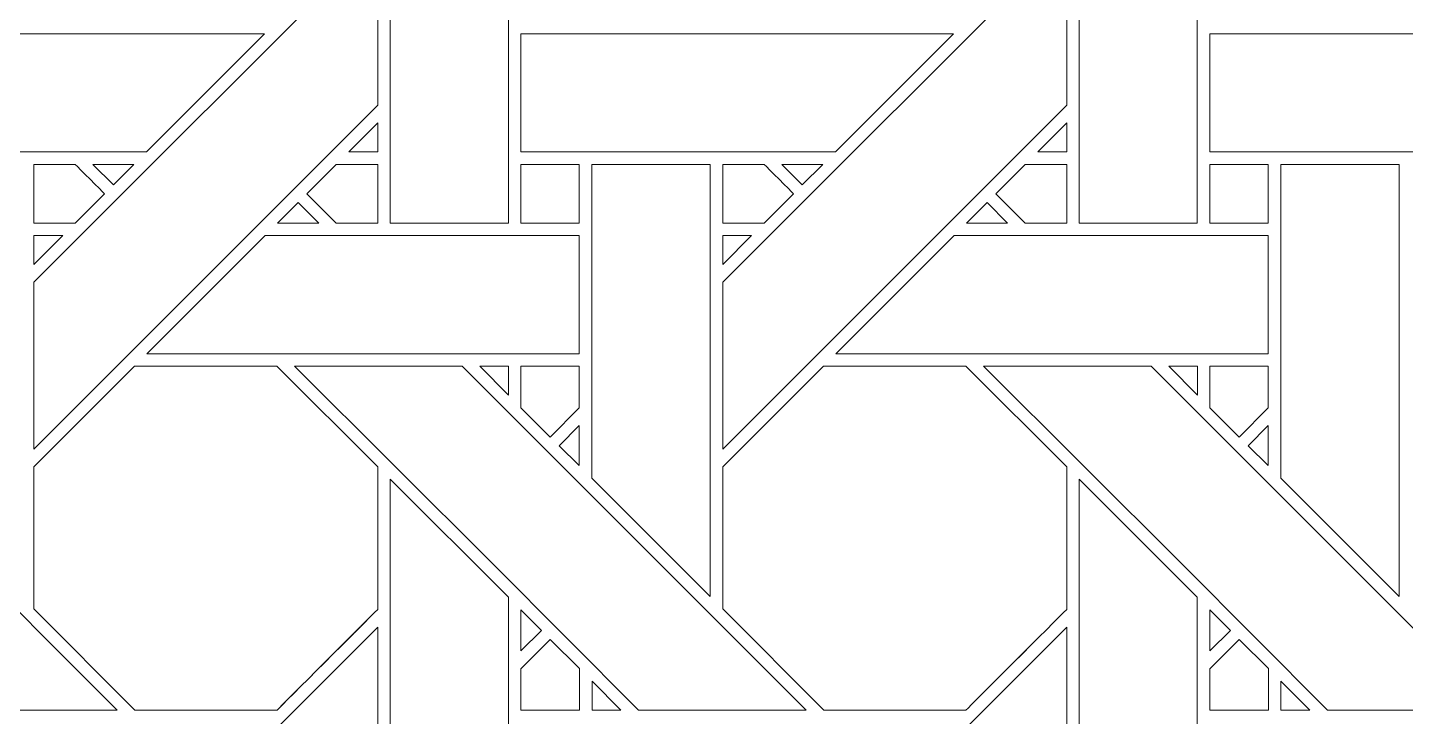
# Model space of a CAD drawing. Header units: inches. Extents: x 4.4 to 20.4, y 1.1 to 17.1.
# Drawn here: x 12.612 to 14.509, y 2.683 to 3.631 of the extents above; entities that cross this region are included whole.
import ezdxf

# ---------------------------------------------------------------- set-up
doc = ezdxf.new("R2010")
doc.units = ezdxf.units.IN
doc.header["$MEASUREMENT"] = 0
doc.layers.add('Design', color=7, linetype='Continuous', lineweight=0)

msp = doc.modelspace()

# ---------------------------------------------------------------- linework, layer by layer
at = {"layer": 'Design'}
for points, knots in [([(4.382854037814669, 17.09476386176223), (4.382854037814669, 17.09476386176223), (4.382854037814669, 1.094763861762152), (4.382854037814669, 1.094763861762152), (4.382854037814669, 1.094763861762152), (20.38285319010416, 1.094763861762152), (20.38285319010416, 1.094763861762152), (20.38285319010416, 1.094763861762152), (20.38285319010416, 17.09476386176223), (20.38285319010416, 17.09476386176223), (20.38285319010416, 17.09476386176223), (4.382854037814669, 17.09476386176223), (4.382854037814669, 17.09476386176223)], [0, 0, 0, 0, 1, 1, 1, 2, 2, 2, 3, 3, 3, 4, 4, 4, 4]), ([(19.37280883825166, 16.23880890138889), (19.37280883825166, 16.23880890138889), (5.23880895283777, 16.23880890138889), (5.23880895283777, 16.23880890138889), (5.23880895283777, 16.23880890138889), (5.23880895283777, 1.950718822135361), (5.23880895283777, 1.950718822135361), (5.23880895283777, 1.950718822135361), (19.52689827508111, 1.950718822135361), (19.52689827508111, 1.950718822135361), (19.52689827508111, 1.950718822135361), (19.52689827508111, 16.23880890138889), (19.52689827508111, 16.23880890138889), (19.52689827508111, 16.23880890138889), (19.37280883825166, 16.23880890138889), (19.37280883825166, 16.23880890138889)], [0, 0, 0, 0, 1, 1, 1, 2, 2, 2, 3, 3, 3, 4, 4, 4, 5, 5, 5, 5]), ([(13.27396053738064, 3.795732286241319), (13.27396053738064, 3.795732286241319), (13.27396053738064, 3.362042744954426), (13.27396053738064, 3.362042744954426), (13.27396053738064, 3.362042744954426), (13.1112060546875, 3.362042744954426), (13.1112060546875, 3.362042744954426), (13.1112060546875, 3.362042744954426), (13.1112060546875, 3.957873874240451), (13.1112060546875, 3.957873874240451), (13.1112060546875, 3.957873874240451), (13.27396053738064, 3.795732286241319), (13.27396053738064, 3.795732286241319)], [0, 0, 0, 0, 1, 1, 1, 2, 2, 2, 3, 3, 3, 4, 4, 4, 4]), ([(14.22269015842014, 3.795718722873263), (14.22269015842014, 3.795718722873263), (14.22269015842014, 3.362042744954426), (14.22269015842014, 3.362042744954426), (14.22269015842014, 3.362042744954426), (14.05993482801652, 3.362042744954426), (14.05993482801652, 3.362042744954426), (14.05993482801652, 3.362042744954426), (14.05993482801652, 3.957873874240451), (14.05993482801652, 3.957873874240451), (14.05993482801652, 3.957873874240451), (14.22269015842014, 3.795718722873263), (14.22269015842014, 3.795718722873263)], [0, 0, 0, 0, 1, 1, 1, 2, 2, 2, 3, 3, 3, 4, 4, 4, 4]), ([(12.62039693196614, 3.280720180935329), (12.62039693196614, 3.280720180935329), (13.0940670437283, 3.75433603922526), (13.0940670437283, 3.75433603922526), (13.0940670437283, 3.75433603922526), (13.0940670437283, 3.524280124240451), (13.0940670437283, 3.524280124240451), (13.0940670437283, 3.524280124240451), (12.62039693196614, 3.05062272813585), (12.62039693196614, 3.05062272813585), (12.62039693196614, 3.05062272813585), (12.62039693196614, 3.280720180935329), (12.62039693196614, 3.280720180935329)], [0, 0, 0, 0, 1, 1, 1, 2, 2, 2, 3, 3, 3, 4, 4, 4, 4]), ([(13.56912655300564, 3.280720180935329), (13.56912655300564, 3.280720180935329), (14.04279666476777, 3.754322475857204), (14.04279666476777, 3.754322475857204), (14.04279666476777, 3.754322475857204), (14.04279666476777, 3.524280124240451), (14.04279666476777, 3.524280124240451), (14.04279666476777, 3.524280124240451), (13.56912655300564, 3.05062272813585), (13.56912655300564, 3.05062272813585), (13.56912655300564, 3.05062272813585), (13.56912655300564, 3.280720180935329), (13.56912655300564, 3.280720180935329)], [0, 0, 0, 0, 1, 1, 1, 2, 2, 2, 3, 3, 3, 4, 4, 4, 4]), ([(12.34254709879557, 3.460082160101996), (12.34254709879557, 3.460082160101996), (12.34254709879557, 3.622795104980468), (12.34254709879557, 3.622795104980468), (12.34254709879557, 3.622795104980468), (12.93825531005859, 3.622795104980468), (12.93825531005859, 3.622795104980468), (12.93825531005859, 3.622795104980468), (12.7755143907335, 3.460082160101996), (12.7755143907335, 3.460082160101996), (12.7755143907335, 3.460082160101996), (12.34254709879557, 3.460082160101996), (12.34254709879557, 3.460082160101996)], [0, 0, 0, 0, 1, 1, 1, 2, 2, 2, 3, 3, 3, 4, 4, 4, 4]), ([(13.29127587212456, 3.460082160101996), (13.29127587212456, 3.460082160101996), (13.29127587212456, 3.622795104980468), (13.29127587212456, 3.622795104980468), (13.29127587212456, 3.622795104980468), (13.88697136773003, 3.622795104980468), (13.88697136773003, 3.622795104980468), (13.88697136773003, 3.622795104980468), (13.724244011773, 3.460082160101996), (13.724244011773, 3.460082160101996), (13.724244011773, 3.460082160101996), (13.29127587212456, 3.460082160101996), (13.29127587212456, 3.460082160101996)], [0, 0, 0, 0, 1, 1, 1, 2, 2, 2, 3, 3, 3, 4, 4, 4, 4]), ([(14.24000379774305, 3.460095723470051), (14.24000379774305, 3.460095723470051), (14.24000379774305, 3.622795104980468), (14.24000379774305, 3.622795104980468), (14.24000379774305, 3.622795104980468), (14.83571370442708, 3.622795104980468), (14.83571370442708, 3.622795104980468), (14.83571370442708, 3.622795104980468), (14.6729736328125, 3.460095723470051), (14.6729736328125, 3.460095723470051), (14.6729736328125, 3.460095723470051), (14.24000379774305, 3.460095723470051), (14.24000379774305, 3.460095723470051)], [0, 0, 0, 0, 1, 1, 1, 2, 2, 2, 3, 3, 3, 4, 4, 4, 4]), ([(13.05430433485243, 3.460122850206162), (13.05430433485243, 3.460122850206162), (13.0940670437283, 3.499885559082031), (13.0940670437283, 3.499885559082031), (13.0940670437283, 3.499885559082031), (13.0940670437283, 3.460122850206162), (13.0940670437283, 3.460122850206162), (13.0940670437283, 3.460122850206162), (13.05430433485243, 3.460122850206162), (13.05430433485243, 3.460122850206162)], [0, 0, 0, 0, 1, 1, 1, 2, 2, 2, 3, 3, 3, 3]), ([(14.00303395589195, 3.460122850206162), (14.00303395589195, 3.460122850206162), (14.04279666476777, 3.499885559082031), (14.04279666476777, 3.499885559082031), (14.04279666476777, 3.499885559082031), (14.04279666476777, 3.460122850206162), (14.04279666476777, 3.460122850206162), (14.04279666476777, 3.460122850206162), (14.00303395589195, 3.460122850206162), (14.00303395589195, 3.460122850206162)], [0, 0, 0, 0, 1, 1, 1, 2, 2, 2, 3, 3, 3, 3]), ([(12.67745717366536, 3.442786322699652), (12.68259599473741, 3.437674628363715), (12.71336703830295, 3.406855265299479), (12.71779123942057, 3.402431064181857), (12.71779123942057, 3.402431064181857), (12.67736477322048, 3.362011379665798), (12.67736477322048, 3.362011379665798), (12.67736477322048, 3.362011379665798), (12.62039184570312, 3.362011379665798), (12.62039184570312, 3.362011379665798), (12.62039184570312, 3.362011379665798), (12.62039184570312, 3.442786322699652), (12.62039184570312, 3.442786322699652), (12.62039184570312, 3.442786322699652), (12.67745717366536, 3.442786322699652), (12.67745717366536, 3.442786322699652)], [0, 0, 0, 0, 1, 1, 1, 2, 2, 2, 3, 3, 3, 4, 4, 4, 5, 5, 5, 5]), ([(12.62039184570312, 3.442786322699652), (12.62039184570312, 3.442786322699652), (12.67745717366536, 3.442786322699652), (12.67745717366536, 3.442786322699652), (12.68258921305338, 3.437681410047742), (12.71335347493489, 3.406868828667534), (12.71779123942057, 3.402431064181857), (12.71779123942057, 3.402431064181857), (12.67736477322048, 3.362011379665798), (12.67736477322048, 3.362011379665798), (12.67736477322048, 3.362011379665798), (12.62039184570312, 3.362011379665798), (12.62039184570312, 3.362011379665798), (12.62039184570312, 3.362011379665798), (12.62039184570312, 3.442786322699652), (12.62039184570312, 3.442786322699652)], [0, 0, 0, 0, 1, 1, 1, 2, 2, 2, 3, 3, 3, 4, 4, 4, 5, 5, 5, 5]), ([(12.75829484727647, 3.44283464219835), (12.75829484727647, 3.44283464219835), (12.73000759548611, 3.414642333984375), (12.73000759548611, 3.414642333984375), (12.73000759548611, 3.414642333984375), (12.70181528727213, 3.44283464219835), (12.70181528727213, 3.44283464219835), (12.70181528727213, 3.44283464219835), (12.75829484727647, 3.44283464219835), (12.75829484727647, 3.44283464219835)], [0, 0, 0, 0, 1, 1, 1, 2, 2, 2, 3, 3, 3, 3]), ([(13.03695678710937, 3.361997816297742), (13.03695678710937, 3.361997816297742), (12.99659474690755, 3.402376810709635), (12.99659474690755, 3.402376810709635), (12.99659474690755, 3.402376810709635), (13.03702460394965, 3.442803276909721), (13.03702460394965, 3.442803276909721), (13.03702460394965, 3.442803276909721), (13.09406534830729, 3.442803276909721), (13.09406534830729, 3.442803276909721), (13.09406534830729, 3.442803276909721), (13.09406534830729, 3.361997816297742), (13.09406534830729, 3.361997816297742), (13.09406534830729, 3.361997816297742), (13.03695678710937, 3.361997816297742), (13.03695678710937, 3.361997816297742)], [0, 0, 0, 0, 1, 1, 1, 2, 2, 2, 3, 3, 3, 4, 4, 4, 5, 5, 5, 5]), ([(12.99659474690755, 3.402376810709635), (12.99659474690755, 3.402376810709635), (13.03702460394965, 3.442803276909721), (13.03702460394965, 3.442803276909721), (13.03702460394965, 3.442803276909721), (13.09406534830729, 3.442803276909721), (13.09406534830729, 3.442803276909721), (13.09406534830729, 3.442803276909721), (13.09406534830729, 3.361997816297742), (13.09406534830729, 3.361997816297742), (13.09406534830729, 3.361997816297742), (13.03695678710937, 3.361997816297742), (13.03695678710937, 3.361997816297742), (13.03695678710937, 3.361997816297742), (12.99659474690755, 3.402376810709635), (12.99659474690755, 3.402376810709635)], [0, 0, 0, 0, 1, 1, 1, 2, 2, 2, 3, 3, 3, 4, 4, 4, 5, 5, 5, 5]), ([(13.29127078586154, 3.361997816297742), (13.29127078586154, 3.361997816297742), (13.29127078586154, 3.442786322699652), (13.29127078586154, 3.442786322699652), (13.29127078586154, 3.442786322699652), (13.37151760525173, 3.442786322699652), (13.37151760525173, 3.442786322699652), (13.37151760525173, 3.442786322699652), (13.37151760525173, 3.361997816297742), (13.37151760525173, 3.361997816297742), (13.37151760525173, 3.361997816297742), (13.29127078586154, 3.361997816297742), (13.29127078586154, 3.361997816297742)], [0, 0, 0, 0, 1, 1, 1, 2, 2, 2, 3, 3, 3, 4, 4, 4, 4]), ([(13.29127078586154, 3.442786322699652), (13.29127078586154, 3.442786322699652), (13.37151760525173, 3.442786322699652), (13.37151760525173, 3.442786322699652), (13.37151760525173, 3.442786322699652), (13.37151760525173, 3.361997816297742), (13.37151760525173, 3.361997816297742), (13.37151760525173, 3.361997816297742), (13.29127078586154, 3.361997816297742), (13.29127078586154, 3.361997816297742), (13.29127078586154, 3.361997816297742), (13.29127078586154, 3.442786322699652), (13.29127078586154, 3.442786322699652)], [0, 0, 0, 0, 1, 1, 1, 2, 2, 2, 3, 3, 3, 4, 4, 4, 4]), ([(13.55197397867838, 3.44283464219835), (13.55197397867838, 3.44283464219835), (13.55197397867838, 2.847711351182725), (13.55197397867838, 2.847711351182725), (13.55197397867838, 2.847711351182725), (13.38905673556857, 3.01064215766059), (13.38905673556857, 3.01064215766059), (13.38905673556857, 3.01064215766059), (13.38905673556857, 3.44283464219835), (13.38905673556857, 3.44283464219835), (13.38905673556857, 3.44283464219835), (13.55197397867838, 3.44283464219835), (13.55197397867838, 3.44283464219835)], [0, 0, 0, 0, 1, 1, 1, 2, 2, 2, 3, 3, 3, 4, 4, 4, 4]), ([(13.62619272867838, 3.442786322699652), (13.63133154975043, 3.437674628363715), (13.66210344102647, 3.406855265299479), (13.66652764214409, 3.402431064181857), (13.66652764214409, 3.402431064181857), (13.62610117594401, 3.362011379665798), (13.62610117594401, 3.362011379665798), (13.62610117594401, 3.362011379665798), (13.56912824842665, 3.362011379665798), (13.56912824842665, 3.362011379665798), (13.56912824842665, 3.362011379665798), (13.56912824842665, 3.442786322699652), (13.56912824842665, 3.442786322699652), (13.56912824842665, 3.442786322699652), (13.62619272867838, 3.442786322699652), (13.62619272867838, 3.442786322699652)], [0, 0, 0, 0, 1, 1, 1, 2, 2, 2, 3, 3, 3, 4, 4, 4, 5, 5, 5, 5]), ([(13.56912824842665, 3.362011379665798), (13.56912824842665, 3.362011379665798), (13.56912824842665, 3.442786322699652), (13.56912824842665, 3.442786322699652), (13.56912824842665, 3.442786322699652), (13.62619272867838, 3.442786322699652), (13.62619272867838, 3.442786322699652), (13.6313247680664, 3.437681410047742), (13.66208987765842, 3.406868828667534), (13.66652764214409, 3.402431064181857), (13.66652764214409, 3.402431064181857), (13.62610117594401, 3.362011379665798), (13.62610117594401, 3.362011379665798), (13.62610117594401, 3.362011379665798), (13.56912824842665, 3.362011379665798), (13.56912824842665, 3.362011379665798)], [0, 0, 0, 0, 1, 1, 1, 2, 2, 2, 3, 3, 3, 4, 4, 4, 5, 5, 5, 5]), ([(13.65054406060113, 3.44283464219835), (13.65054406060113, 3.44283464219835), (13.7069829305013, 3.44283464219835), (13.7069829305013, 3.44283464219835), (13.7069829305013, 3.44283464219835), (13.6787363688151, 3.41465589735243), (13.6787363688151, 3.41465589735243), (13.6787363688151, 3.41465589735243), (13.65054406060113, 3.44283464219835), (13.65054406060113, 3.44283464219835)], [0, 0, 0, 0, 1, 1, 1, 2, 2, 2, 3, 3, 3, 3]), ([(13.98569318983292, 3.361997816297742), (13.98569318983292, 3.361997816297742), (13.9453311496311, 3.402383592393662), (13.9453311496311, 3.402383592393662), (13.9453311496311, 3.402383592393662), (13.9857610066732, 3.442803276909721), (13.9857610066732, 3.442803276909721), (13.9857610066732, 3.442803276909721), (14.04280175103084, 3.442803276909721), (14.04280175103084, 3.442803276909721), (14.04280175103084, 3.442803276909721), (14.04280175103084, 3.361997816297742), (14.04280175103084, 3.361997816297742), (14.04280175103084, 3.361997816297742), (13.98569318983292, 3.361997816297742), (13.98569318983292, 3.361997816297742)], [0, 0, 0, 0, 1, 1, 1, 2, 2, 2, 3, 3, 3, 4, 4, 4, 5, 5, 5, 5]), ([(13.9453311496311, 3.402383592393662), (13.9453311496311, 3.402383592393662), (13.9857610066732, 3.442803276909721), (13.9857610066732, 3.442803276909721), (13.9857610066732, 3.442803276909721), (14.04280175103084, 3.442803276909721), (14.04280175103084, 3.442803276909721), (14.04280175103084, 3.442803276909721), (14.04280175103084, 3.361997816297742), (14.04280175103084, 3.361997816297742), (14.04280175103084, 3.361997816297742), (13.98569318983292, 3.361997816297742), (13.98569318983292, 3.361997816297742), (13.98569318983292, 3.361997816297742), (13.9453311496311, 3.402383592393662), (13.9453311496311, 3.402383592393662)], [0, 0, 0, 0, 1, 1, 1, 2, 2, 2, 3, 3, 3, 4, 4, 4, 5, 5, 5, 5]), ([(14.24000549316403, 3.442786322699652), (14.24000549316403, 3.442786322699652), (14.32025316026473, 3.442786322699652), (14.32025316026473, 3.442786322699652), (14.32025316026473, 3.442786322699652), (14.32025316026473, 3.361997816297742), (14.32025316026473, 3.361997816297742), (14.32025316026473, 3.361997816297742), (14.24000549316403, 3.361997816297742), (14.24000549316403, 3.361997816297742), (14.24000549316403, 3.361997816297742), (14.24000549316403, 3.442786322699652), (14.24000549316403, 3.442786322699652)], [0, 0, 0, 0, 1, 1, 1, 2, 2, 2, 3, 3, 3, 4, 4, 4, 4]), ([(14.24000549316403, 3.361997816297742), (14.24000549316403, 3.361997816297742), (14.24000549316403, 3.442786322699652), (14.24000549316403, 3.442786322699652), (14.24000549316403, 3.442786322699652), (14.32025316026473, 3.442786322699652), (14.32025316026473, 3.442786322699652), (14.32025316026473, 3.442786322699652), (14.32025316026473, 3.361997816297742), (14.32025316026473, 3.361997816297742), (14.32025316026473, 3.361997816297742), (14.24000549316403, 3.361997816297742), (14.24000549316403, 3.361997816297742)], [0, 0, 0, 0, 1, 1, 1, 2, 2, 2, 3, 3, 3, 4, 4, 4, 4]), ([(14.50070359971791, 3.44283464219835), (14.50070359971791, 3.44283464219835), (14.50070359971791, 2.847711351182725), (14.50070359971791, 2.847711351182725), (14.50070359971791, 2.847711351182725), (14.33778550889764, 3.010628594292534), (14.33778550889764, 3.010628594292534), (14.33778550889764, 3.010628594292534), (14.33778550889764, 3.44283464219835), (14.33778550889764, 3.44283464219835), (14.33778550889764, 3.44283464219835), (14.50070359971791, 3.44283464219835), (14.50070359971791, 3.44283464219835)], [0, 0, 0, 0, 1, 1, 1, 2, 2, 2, 3, 3, 3, 4, 4, 4, 4]), ([(13.01273091634114, 3.362042744954426), (13.01273091634114, 3.362042744954426), (12.95622422960069, 3.362042744954426), (12.95622422960069, 3.362042744954426), (12.95622422960069, 3.362042744954426), (12.98448435465495, 3.39030287000868), (12.98448435465495, 3.39030287000868), (12.98448435465495, 3.39030287000868), (13.01273091634114, 3.362042744954426), (13.01273091634114, 3.362042744954426)], [0, 0, 0, 0, 1, 1, 1, 2, 2, 2, 3, 3, 3, 3]), ([(13.96146053738069, 3.362042744954426), (13.96146053738069, 3.362042744954426), (13.90495385064014, 3.362042744954426), (13.90495385064014, 3.362042744954426), (13.90495385064014, 3.362042744954426), (13.93321397569444, 3.39030287000868), (13.93321397569444, 3.39030287000868), (13.93321397569444, 3.39030287000868), (13.96146053738069, 3.362042744954426), (13.96146053738069, 3.362042744954426)], [0, 0, 0, 0, 1, 1, 1, 2, 2, 2, 3, 3, 3, 3]), ([(12.66022830539279, 3.344918145073784), (12.66022830539279, 3.344918145073784), (12.62039693196614, 3.305086771647135), (12.62039693196614, 3.305086771647135), (12.62039693196614, 3.305086771647135), (12.62039693196614, 3.344918145073784), (12.62039693196614, 3.344918145073784), (12.62039693196614, 3.344918145073784), (12.66022830539279, 3.344918145073784), (12.66022830539279, 3.344918145073784)], [0, 0, 0, 0, 1, 1, 1, 2, 2, 2, 3, 3, 3, 3]), ([(12.77623664008246, 3.182108561197916), (12.77623664008246, 3.182108561197916), (12.93908606635199, 3.344904581705729), (12.93908606635199, 3.344904581705729), (12.93908606635199, 3.344904581705729), (13.37152353922526, 3.344904581705729), (13.37152353922526, 3.344904581705729), (13.37152353922526, 3.344904581705729), (13.37152353922526, 3.182108561197916), (13.37152353922526, 3.182108561197916), (13.37152353922526, 3.182108561197916), (12.77623664008246, 3.182108561197916), (12.77623664008246, 3.182108561197916)], [0, 0, 0, 0, 1, 1, 1, 2, 2, 2, 3, 3, 3, 4, 4, 4, 4]), ([(13.60895707872179, 3.344918145073784), (13.60895707872179, 3.344918145073784), (13.56912655300564, 3.305086771647135), (13.56912655300564, 3.305086771647135), (13.56912655300564, 3.305086771647135), (13.56912655300564, 3.344918145073784), (13.56912655300564, 3.344918145073784), (13.56912655300564, 3.344918145073784), (13.60895707872179, 3.344918145073784), (13.60895707872179, 3.344918145073784)], [0, 0, 0, 0, 1, 1, 1, 2, 2, 2, 3, 3, 3, 3]), ([(13.72496541341146, 3.182108561197916), (13.72496541341146, 3.182108561197916), (13.88781483968099, 3.344904581705729), (13.88781483968099, 3.344904581705729), (13.88781483968099, 3.344904581705729), (14.32025146484375, 3.344904581705729), (14.32025146484375, 3.344904581705729), (14.32025146484375, 3.344904581705729), (14.32025146484375, 3.182108561197916), (14.32025146484375, 3.182108561197916), (14.32025146484375, 3.182108561197916), (13.72496541341146, 3.182108561197916), (13.72496541341146, 3.182108561197916)], [0, 0, 0, 0, 1, 1, 1, 2, 2, 2, 3, 3, 3, 4, 4, 4, 4]), ([(12.30520714653863, 2.891244676378038), (12.30520714653863, 2.891244676378038), (12.03084140353732, 3.164970397949218), (12.03084140353732, 3.164970397949218), (12.03084140353732, 3.164970397949218), (12.26176198323567, 3.164970397949218), (12.26176198323567, 3.164970397949218), (12.26176198323567, 3.164970397949218), (12.73541174994574, 2.691313849555121), (12.73541174994574, 2.691313849555121), (12.73541174994574, 2.691313849555121), (12.50440300835503, 2.691313849555121), (12.50440300835503, 2.691313849555121), (12.50440300835503, 2.691313849555121), (12.30520714653863, 2.891244676378038), (12.30520714653863, 2.891244676378038)], [0, 0, 0, 0, 1, 1, 1, 2, 2, 2, 3, 3, 3, 4, 4, 4, 5, 5, 5, 5]), ([(12.62039184570312, 2.830524020724826), (12.62039184570312, 2.830524020724826), (12.62039184570312, 3.02618408203125), (12.62039184570312, 3.02618408203125), (12.62039184570312, 3.02618408203125), (12.75909593370225, 3.164908515082465), (12.75909593370225, 3.164908515082465), (12.75909593370225, 3.164908515082465), (12.95530700683594, 3.164908515082465), (12.95530700683594, 3.164908515082465), (12.95530700683594, 3.164908515082465), (13.09405178493923, 3.02618408203125), (13.09405178493923, 3.02618408203125), (13.09405178493923, 3.02618408203125), (13.09405178493923, 2.829969618055555), (13.09405178493923, 2.829969618055555), (13.07625325520833, 2.812034606933593), (12.96432579888238, 2.700294494628906), (12.95534091525607, 2.691282484266492), (12.95534091525607, 2.691282484266492), (12.75963677300347, 2.691282484266492), (12.75963677300347, 2.691282484266492), (12.75963677300347, 2.691282484266492), (12.62039184570312, 2.830524020724826), (12.62039184570312, 2.830524020724826)], [0, 0, 0, 0, 1, 1, 1, 2, 2, 2, 3, 3, 3, 4, 4, 4, 5, 5, 5, 6, 6, 6, 7, 7, 7, 8, 8, 8, 8]), ([(12.62039184570312, 2.830524020724826), (12.62039184570312, 2.830524020724826), (12.62039184570312, 3.02618408203125), (12.62039184570312, 3.02618408203125), (12.62039184570312, 3.02618408203125), (12.75909593370225, 3.164908515082465), (12.75909593370225, 3.164908515082465), (12.75909593370225, 3.164908515082465), (12.95530700683594, 3.164908515082465), (12.95530700683594, 3.164908515082465), (12.95530700683594, 3.164908515082465), (13.09405178493923, 3.02618408203125), (13.09405178493923, 3.02618408203125), (13.09405178493923, 3.02618408203125), (13.09405178493923, 2.829969618055555), (13.09405178493923, 2.829969618055555), (13.07574293348524, 2.811524285210503), (12.96393076578776, 2.699885898166232), (12.95534091525607, 2.691282484266492), (12.95534091525607, 2.691282484266492), (12.75963677300347, 2.691282484266492), (12.75963677300347, 2.691282484266492), (12.75963677300347, 2.691282484266492), (12.62039184570312, 2.830524020724826), (12.62039184570312, 2.830524020724826)], [0, 0, 0, 0, 1, 1, 1, 2, 2, 2, 3, 3, 3, 4, 4, 4, 5, 5, 5, 6, 6, 6, 7, 7, 7, 8, 8, 8, 8]), ([(13.25393591986762, 2.891244676378038), (13.25393591986762, 2.891244676378038), (12.97957017686632, 3.164970397949218), (12.97957017686632, 3.164970397949218), (12.97957017686632, 3.164970397949218), (13.21048397488064, 3.164970397949218), (13.21048397488064, 3.164970397949218), (13.21048397488064, 3.164970397949218), (13.68414052327474, 2.691313849555121), (13.68414052327474, 2.691313849555121), (13.68414052327474, 2.691313849555121), (13.45311821831597, 2.691313849555121), (13.45311821831597, 2.691313849555121), (13.45311821831597, 2.691313849555121), (13.25393591986762, 2.891244676378038), (13.25393591986762, 2.891244676378038)], [0, 0, 0, 0, 1, 1, 1, 2, 2, 2, 3, 3, 3, 4, 4, 4, 5, 5, 5, 5]), ([(13.27405548095703, 3.164956834581162), (13.27405548095703, 3.164956834581162), (13.27405548095703, 3.125125461154513), (13.27405548095703, 3.125125461154513), (13.27405548095703, 3.125125461154513), (13.23460557725694, 3.164956834581162), (13.23460557725694, 3.164956834581162), (13.23460557725694, 3.164956834581162), (13.27405548095703, 3.164956834581162), (13.27405548095703, 3.164956834581162)], [0, 0, 0, 0, 1, 1, 1, 2, 2, 2, 3, 3, 3, 3]), ([(13.37151760525173, 3.16492207845052), (13.37151760525173, 3.16492207845052), (13.37151760525173, 3.107326083713107), (13.37151760525173, 3.107326083713107), (13.37151760525173, 3.107326083713107), (13.33158111572265, 3.067376030815971), (13.33158111572265, 3.067376030815971), (13.33158111572265, 3.067376030815971), (13.29125722249349, 3.107710944281683), (13.29125722249349, 3.107710944281683), (13.29125722249349, 3.107710944281683), (13.29125722249349, 3.16492207845052), (13.29125722249349, 3.16492207845052), (13.29125722249349, 3.16492207845052), (13.37151760525173, 3.16492207845052), (13.37151760525173, 3.16492207845052)], [0, 0, 0, 0, 1, 1, 1, 2, 2, 2, 3, 3, 3, 4, 4, 4, 5, 5, 5, 5]), ([(13.33158111572265, 3.067376030815971), (13.33158111572265, 3.067376030815971), (13.29125722249349, 3.107710944281683), (13.29125722249349, 3.107710944281683), (13.29125722249349, 3.107710944281683), (13.29125722249349, 3.16492207845052), (13.29125722249349, 3.16492207845052), (13.29125722249349, 3.16492207845052), (13.37151760525173, 3.16492207845052), (13.37151760525173, 3.16492207845052), (13.37151760525173, 3.16492207845052), (13.37151760525173, 3.107326083713107), (13.37151760525173, 3.107326083713107), (13.37151760525173, 3.107326083713107), (13.33158111572265, 3.067376030815971), (13.33158111572265, 3.067376030815971)], [0, 0, 0, 0, 1, 1, 1, 2, 2, 2, 3, 3, 3, 4, 4, 4, 5, 5, 5, 5]), ([(13.56912824842665, 2.830524020724826), (13.56912824842665, 2.830524020724826), (13.56912824842665, 3.02618408203125), (13.56912824842665, 3.02618408203125), (13.56912824842665, 3.02618408203125), (13.70783233642578, 3.164908515082465), (13.70783233642578, 3.164908515082465), (13.70783233642578, 3.164908515082465), (13.90404340955943, 3.164908515082465), (13.90404340955943, 3.164908515082465), (13.90404340955943, 3.164908515082465), (14.04278818766278, 3.02618408203125), (14.04278818766278, 3.02618408203125), (14.04278818766278, 3.02618408203125), (14.04278818766278, 2.829969618055555), (14.04278818766278, 2.829969618055555), (14.02498965793181, 2.812034606933593), (13.91306220160598, 2.700294494628906), (13.90407731797957, 2.691282484266492), (13.90407731797957, 2.691282484266492), (13.70837317572699, 2.691282484266492), (13.70837317572699, 2.691282484266492), (13.70837317572699, 2.691282484266492), (13.56912824842665, 2.830524020724826), (13.56912824842665, 2.830524020724826)], [0, 0, 0, 0, 1, 1, 1, 2, 2, 2, 3, 3, 3, 4, 4, 4, 5, 5, 5, 6, 6, 6, 7, 7, 7, 8, 8, 8, 8]), ([(13.70837317572699, 2.691282484266492), (13.70837317572699, 2.691282484266492), (13.56912824842665, 2.830524020724826), (13.56912824842665, 2.830524020724826), (13.56912824842665, 2.830524020724826), (13.56912824842665, 3.02618408203125), (13.56912824842665, 3.02618408203125), (13.56912824842665, 3.02618408203125), (13.70783233642578, 3.164908515082465), (13.70783233642578, 3.164908515082465), (13.70783233642578, 3.164908515082465), (13.90404340955943, 3.164908515082465), (13.90404340955943, 3.164908515082465), (13.90404340955943, 3.164908515082465), (14.04278818766278, 3.02618408203125), (14.04278818766278, 3.02618408203125), (14.04278818766278, 3.02618408203125), (14.04278818766278, 2.829969618055555), (14.04278818766278, 2.829969618055555), (14.02488708496096, 2.811932881673176), (13.91299353705514, 2.700225830078125), (13.90407731797957, 2.691282484266492), (13.90407731797957, 2.691282484266492), (13.70837317572699, 2.691282484266492), (13.70837317572699, 2.691282484266492)], [0, 0, 0, 0, 1, 1, 1, 2, 2, 2, 3, 3, 3, 4, 4, 4, 5, 5, 5, 6, 6, 6, 7, 7, 7, 8, 8, 8, 8]), ([(14.20266469319666, 2.891244676378038), (14.20266469319666, 2.891244676378038), (13.92829979790584, 3.164970397949218), (13.92829979790584, 3.164970397949218), (13.92829979790584, 3.164970397949218), (14.15921274820958, 3.164970397949218), (14.15921274820958, 3.164970397949218), (14.15921274820958, 3.164970397949218), (14.63287014431431, 2.691313849555121), (14.63287014431431, 2.691313849555121), (14.63287014431431, 2.691313849555121), (14.40184699164499, 2.691313849555121), (14.40184699164499, 2.691313849555121), (14.40184699164499, 2.691313849555121), (14.20266469319666, 2.891244676378038), (14.20266469319666, 2.891244676378038)], [0, 0, 0, 0, 1, 1, 1, 2, 2, 2, 3, 3, 3, 4, 4, 4, 5, 5, 5, 5]), ([(14.22278510199652, 3.164956834581162), (14.22278510199652, 3.164956834581162), (14.22278510199652, 3.125125461154513), (14.22278510199652, 3.125125461154513), (14.22278510199652, 3.125125461154513), (14.18333519829639, 3.164956834581162), (14.18333519829639, 3.164956834581162), (14.18333519829639, 3.164956834581162), (14.22278510199652, 3.164956834581162), (14.22278510199652, 3.164956834581162)], [0, 0, 0, 0, 1, 1, 1, 2, 2, 2, 3, 3, 3, 3]), ([(14.32025316026473, 3.16492207845052), (14.32025316026473, 3.16492207845052), (14.32025316026473, 3.107319302029079), (14.32025316026473, 3.107319302029079), (14.32025316026473, 3.107319302029079), (14.28031751844625, 3.067376030815971), (14.28031751844625, 3.067376030815971), (14.28031751844625, 3.067376030815971), (14.23998514811195, 3.107710944281683), (14.23998514811195, 3.107710944281683), (14.23998514811195, 3.107710944281683), (14.23998514811195, 3.16492207845052), (14.23998514811195, 3.16492207845052), (14.23998514811195, 3.16492207845052), (14.32025316026473, 3.16492207845052), (14.32025316026473, 3.16492207845052)], [0, 0, 0, 0, 1, 1, 1, 2, 2, 2, 3, 3, 3, 4, 4, 4, 5, 5, 5, 5]), ([(14.28031751844625, 3.067376030815971), (14.28031751844625, 3.067376030815971), (14.23998514811195, 3.107710944281683), (14.23998514811195, 3.107710944281683), (14.23998514811195, 3.107710944281683), (14.23998514811195, 3.16492207845052), (14.23998514811195, 3.16492207845052), (14.23998514811195, 3.16492207845052), (14.32025316026473, 3.16492207845052), (14.32025316026473, 3.16492207845052), (14.32025316026473, 3.16492207845052), (14.32025316026473, 3.107319302029079), (14.32025316026473, 3.107319302029079), (14.32025316026473, 3.107319302029079), (14.28031751844625, 3.067376030815971), (14.28031751844625, 3.067376030815971)], [0, 0, 0, 0, 1, 1, 1, 2, 2, 2, 3, 3, 3, 4, 4, 4, 5, 5, 5, 5]), ([(13.37152353922526, 3.083130730523003), (13.37152353922526, 3.083130730523003), (13.37152353922526, 3.027971055772569), (13.37152353922526, 3.027971055772569), (13.37152353922526, 3.027971055772569), (13.34375339084201, 3.055347018771701), (13.34375339084201, 3.055347018771701), (13.34375339084201, 3.055347018771701), (13.37152353922526, 3.083130730523003), (13.37152353922526, 3.083130730523003)], [0, 0, 0, 0, 1, 1, 1, 2, 2, 2, 3, 3, 3, 3]), ([(14.32025146484375, 3.083130730523003), (14.32025146484375, 3.083130730523003), (14.32025146484375, 3.027971055772569), (14.32025146484375, 3.027971055772569), (14.32025146484375, 3.027971055772569), (14.29248216417098, 3.055347018771701), (14.29248216417098, 3.055347018771701), (14.29248216417098, 3.055347018771701), (14.32025146484375, 3.083130730523003), (14.32025146484375, 3.083130730523003)], [0, 0, 0, 0, 1, 1, 1, 2, 2, 2, 3, 3, 3, 3]), ([(13.27396053738064, 2.847003512912326), (13.27396053738064, 2.847003512912326), (13.27396053738064, 2.413313971625433), (13.27396053738064, 2.413313971625433), (13.27396053738064, 2.413313971625433), (13.1112060546875, 2.413313971625433), (13.1112060546875, 2.413313971625433), (13.1112060546875, 2.413313971625433), (13.1112060546875, 3.009145100911458), (13.1112060546875, 3.009145100911458), (13.1112060546875, 3.009145100911458), (13.27396053738064, 2.847003512912326), (13.27396053738064, 2.847003512912326)], [0, 0, 0, 0, 1, 1, 1, 2, 2, 2, 3, 3, 3, 4, 4, 4, 4]), ([(14.22269015842014, 2.847017076280381), (14.22269015842014, 2.847017076280381), (14.22269015842014, 2.413313971625433), (14.22269015842014, 2.413313971625433), (14.22269015842014, 2.413313971625433), (14.05993482801652, 2.413313971625433), (14.05993482801652, 2.413313971625433), (14.05993482801652, 2.413313971625433), (14.05993482801652, 3.009145100911458), (14.05993482801652, 3.009145100911458), (14.05993482801652, 3.009145100911458), (14.22269015842014, 2.847017076280381), (14.22269015842014, 2.847017076280381)], [0, 0, 0, 0, 1, 1, 1, 2, 2, 2, 3, 3, 3, 4, 4, 4, 4]), ([(13.31945461697048, 2.800937228732638), (13.31945461697048, 2.800937228732638), (13.29127587212456, 2.772759331597221), (13.29127587212456, 2.772759331597221), (13.29127587212456, 2.772759331597221), (13.29127587212456, 2.829511006673176), (13.29127587212456, 2.829511006673176), (13.29127587212456, 2.829511006673176), (13.31945461697048, 2.800937228732638), (13.31945461697048, 2.800937228732638)], [0, 0, 0, 0, 1, 1, 1, 2, 2, 2, 3, 3, 3, 3]), ([(14.24000379774305, 2.772745768229166), (14.24000379774305, 2.772745768229166), (14.24000379774305, 2.829511006673176), (14.24000379774305, 2.829511006673176), (14.24000379774305, 2.829511006673176), (14.26818339029945, 2.800923665364583), (14.26818339029945, 2.800923665364583), (14.26818339029945, 2.800923665364583), (14.24000379774305, 2.772745768229166), (14.24000379774305, 2.772745768229166)], [0, 0, 0, 0, 1, 1, 1, 2, 2, 2, 3, 3, 3, 3]), ([(12.62039693196614, 2.331990559895833), (12.62039693196614, 2.331990559895833), (13.0940670437283, 2.805606418185763), (13.0940670437283, 2.805606418185763), (13.0940670437283, 2.805606418185763), (13.0940670437283, 2.575550503200954), (13.0940670437283, 2.575550503200954), (13.0940670437283, 2.575550503200954), (12.62039693196614, 2.101893954806857), (12.62039693196614, 2.101893954806857), (12.62039693196614, 2.101893954806857), (12.62039693196614, 2.331990559895833), (12.62039693196614, 2.331990559895833)], [0, 0, 0, 0, 1, 1, 1, 2, 2, 2, 3, 3, 3, 4, 4, 4, 4]), ([(13.56912655300564, 2.332004123263888), (13.56912655300564, 2.332004123263888), (14.04279666476777, 2.805606418185763), (14.04279666476777, 2.805606418185763), (14.04279666476777, 2.805606418185763), (14.04279666476777, 2.575550503200954), (14.04279666476777, 2.575550503200954), (14.04279666476777, 2.575550503200954), (13.56912655300564, 2.101893954806857), (13.56912655300564, 2.101893954806857), (13.56912655300564, 2.101893954806857), (13.56912655300564, 2.332004123263888), (13.56912655300564, 2.332004123263888)], [0, 0, 0, 0, 1, 1, 1, 2, 2, 2, 3, 3, 3, 4, 4, 4, 4]), ([(13.29126739501953, 2.690992567274305), (13.29126739501953, 2.690992567274305), (13.29126739501953, 2.748324076334635), (13.29126739501953, 2.748324076334635), (13.29126739501953, 2.748324076334635), (13.33160146077474, 2.788654751247829), (13.33160146077474, 2.788654751247829), (13.33160146077474, 2.788654751247829), (13.37192281087239, 2.748334248860676), (13.37192281087239, 2.748334248860676), (13.37192281087239, 2.748334248860676), (13.37192281087239, 2.690992567274305), (13.37192281087239, 2.690992567274305), (13.37192281087239, 2.690992567274305), (13.29126739501953, 2.690992567274305), (13.29126739501953, 2.690992567274305)], [0, 0, 0, 0, 1, 1, 1, 2, 2, 2, 3, 3, 3, 4, 4, 4, 5, 5, 5, 5]), ([(13.29126739501953, 2.748324076334635), (13.29126739501953, 2.748324076334635), (13.33160146077474, 2.788654751247829), (13.33160146077474, 2.788654751247829), (13.33160146077474, 2.788654751247829), (13.37192281087239, 2.748334248860676), (13.37192281087239, 2.748334248860676), (13.37192281087239, 2.748334248860676), (13.37192281087239, 2.691204494900173), (13.37192281087239, 2.691204494900173), (13.37192281087239, 2.691204494900173), (13.29126739501953, 2.691204494900173), (13.29126739501953, 2.691204494900173), (13.29126739501953, 2.691204494900173), (13.29126739501953, 2.748324076334635), (13.29126739501953, 2.748324076334635)], [0, 0, 0, 0, 1, 1, 1, 2, 2, 2, 3, 3, 3, 4, 4, 4, 5, 5, 5, 5]), ([(14.24000549316403, 2.691037495930989), (14.24000549316403, 2.691037495930989), (14.24000549316403, 2.748324076334635), (14.24000549316403, 2.748324076334635), (14.24000549316403, 2.748324076334635), (14.28033108181431, 2.788654751247829), (14.28033108181431, 2.788654751247829), (14.28033108181431, 2.788654751247829), (14.3206617567275, 2.748334248860676), (14.3206617567275, 2.748334248860676), (14.3206617567275, 2.748334248860676), (14.3206617567275, 2.691037495930989), (14.3206617567275, 2.691037495930989), (14.3206617567275, 2.691037495930989), (14.24000549316403, 2.691037495930989), (14.24000549316403, 2.691037495930989)], [0, 0, 0, 0, 1, 1, 1, 2, 2, 2, 3, 3, 3, 4, 4, 4, 5, 5, 5, 5]), ([(14.24000549316403, 2.748324076334635), (14.24000549316403, 2.748324076334635), (14.28033108181431, 2.788654751247829), (14.28033108181431, 2.788654751247829), (14.28033108181431, 2.788654751247829), (14.3206617567275, 2.748334248860676), (14.3206617567275, 2.748334248860676), (14.3206617567275, 2.748334248860676), (14.3206617567275, 2.691037495930989), (14.3206617567275, 2.691037495930989), (14.3206617567275, 2.691037495930989), (14.24000549316403, 2.691037495930989), (14.24000549316403, 2.691037495930989), (14.24000549316403, 2.691037495930989), (14.24000549316403, 2.748324076334635), (14.24000549316403, 2.748324076334635)], [0, 0, 0, 0, 1, 1, 1, 2, 2, 2, 3, 3, 3, 4, 4, 4, 5, 5, 5, 5]), ([(13.42890082465278, 2.691313849555121), (13.42890082465278, 2.691313849555121), (13.38917880588107, 2.691313849555121), (13.38917880588107, 2.691313849555121), (13.38917880588107, 2.691313849555121), (13.38917880588107, 2.7311036851671), (13.38917880588107, 2.7311036851671), (13.38917880588107, 2.7311036851671), (13.42890082465278, 2.691313849555121), (13.42890082465278, 2.691313849555121)], [0, 0, 0, 0, 1, 1, 1, 2, 2, 2, 3, 3, 3, 3]), ([(14.37763129340277, 2.691313849555121), (14.37763129340277, 2.691313849555121), (14.33790757921014, 2.691313849555121), (14.33790757921014, 2.691313849555121), (14.33790757921014, 2.691313849555121), (14.33790757921014, 2.7311036851671), (14.33790757921014, 2.7311036851671), (14.33790757921014, 2.7311036851671), (14.37763129340277, 2.691313849555121), (14.37763129340277, 2.691313849555121)], [0, 0, 0, 0, 1, 1, 1, 2, 2, 2, 3, 3, 3, 3])]:
    msp.add_open_spline(points, degree=3, knots=knots, dxfattribs=at)

doc.saveas('drawing.dxf')
